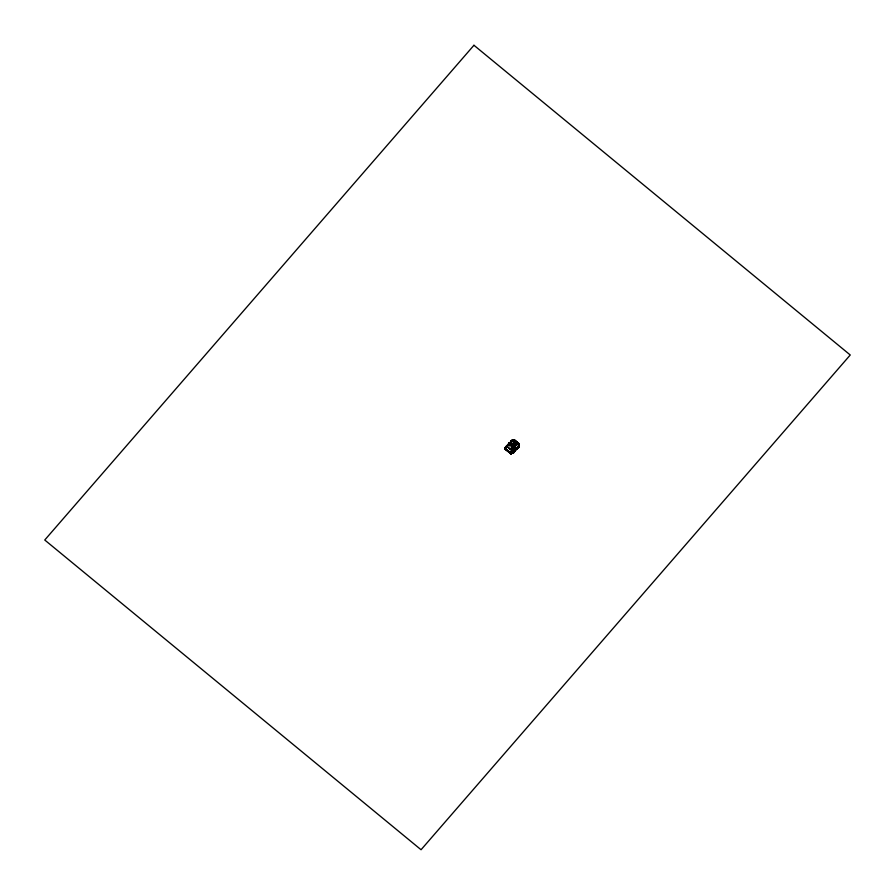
<?xml version="1.0" encoding="UTF-8"?>
<svg xmlns="http://www.w3.org/2000/svg" width="895" height="895" viewBox="0 0 895 895"><rect width="100%" height="100%" fill="white"/><g stroke="black" fill="none" stroke-linecap="round" stroke-linejoin="round"><path stroke-width="1.34" d="M514.267 439.803L519.223 444.144C519.089 448.529 519.738 444.043 517.042 448.35C512.567 449.391 520.677 447.892 519.223 445.106L519.234 446.762M509.076 444.759L510.407 444.681L510.519 445.99L508.897 445.665L509.479 444.479C511.336 446.135 509.781 438.349 514.133 439.714L519.156 443.819L518.429 447.813L515.274 449.01L515.218 448.205M511.593 445.509L510.34 444.546L511.168 440.933L514.133 439.669L514.211 440.631M510.374 442.365L510.329 445.184L510.351 444.379M519.245 444.457L518.418 447.355M519.324 445.99L519.1 443.674L518.541 445.128M511.974 448.663L511.347 448.753L512.309 449.749L511.739 450.33M511.414 451.158L512.13 449.536M511.437 448.697L512.343 449.715L511.448 450.084M510.944 442.074L510.374 443.562L510.463 442.577M510.374 443.73L510.452 442.119M512.533 444.256L514.401 442.04M516.538 444.86L516.818 443.898L516.583 445.218L514.535 445.419L513.987 446.415M512.634 443.875C515.99 438.807 513.361 445.867 513.294 444.882L512.723 444.412M512.678 444.233L512.913 443.372M516.851 444.244C516.18 446.359 517.601 443.752 516.202 443.495L513.461 446.616L516.202 443.495M512.891 440.262L513.54 440.127C511.671 439.523 509.3 444.916 511.157 441.034L514.301 439.725M519.022 445.676L517.344 447.791L515.319 448.238C502.956 436.044 511.034 448.462 516.997 447.914L519.145 445.43M506.626 446.762L509.132 443.763M511.515 451.527L512.13 452.21L511.123 451.304M518.071 447.276L518.171 448.16L519.279 446.661M510.452 442.857L511.202 441.38L510.43 442.801M509.781 452.881L504.825 449.033L504.78 447.981L510.955 453.228L515.296 448.16L518.328 446.929L519.156 443.775L519.346 445.341M515.319 449.089L517.097 448.775L519.066 446.068M515.665 447.824L510.922 453.597M515.777 447.847L510.978 453.474M518.373 446.918L518.429 447.813L519.245 444.546L516.27 442.119L519.29 444.67L518.574 445.229M518.418 447.791L519.033 446.169M514.838 449.726L513.439 451.673L513.965 452.221M513.103 453.273L515.945 449.648L515.307 448.775M514.547 449.368L515.598 450.14L514.267 451.706M513.685 451.706L512.667 453.038L515.598 450.14M513.126 453.407L514.133 452.076M504.724 448.149L506.536 446.068L510.329 449.189L506.458 446.146L506.682 447.131M509.132 443.059L510.329 444.11L509.143 443.059L504.791 448.093L509.177 443.417M504.858 448.283L506.648 446.169L506.76 447.053M506.659 446.56L504.802 448.496L511.146 453.832M504.847 448.876L505.082 447.791L505.149 448.395M505.675 447.735L505.899 446.851L505.988 447.478M506.581 447.041L508.069 445.251M510.855 441.347L510.955 442.231L511.515 441.414M510.955 442.231L511.537 441.559M506.1 449.805L506.022 449.077L506.223 449.916M507.454 450.923L507.241 450.084L507.465 451.069M513.943 441.559L514.345 442.32L512.745 443.931M512.69 444.065L514.491 441.985M513.551 442.398L514.524 442.331M515.43 441.526L514.178 439.624M515.33 440.709L515.576 441.548M512.768 445.419L513.294 444.815L514.547 445.844M510.172 449.133L512.813 446.09M516.605 442.152L516.807 442.555M508.517 451.863L508.696 452.076M511.47 448.663L513.193 448.182L514.524 449.939L514.603 449.133M516.628 444.938L515.017 445.978L516.739 443.931M517.914 442.868L517.892 443.663M510.765 451.908L509.725 453.071L510.676 452.221M518.518 444.692L519.223 444.144L518.473 444.591M513.238 448.619L514.558 449.883L510.978 454.089L514.524 450.151M514.994 449.626L515.263 450.431M515.375 448.966L518.418 447.657M512.622 452.993L515.095 449.726L514.032 451.293L514.535 451.706M513.003 452.557L513.461 452.948L516.023 449.637L515.028 448.82M518.72 447.343L516.728 448.865M512.164 452.546L511.034 450.8L512.108 452.646M511.795 448.194L512.79 448.742M508.785 444.893L508.729 444.312L508.875 444.949M518.373 447.276L515.408 448.585M517.22 447.746L517.355 448.719L515.453 448.966M515.14 446.258L515.945 445.553M512.332 440.888L512.936 440.608M513.573 440.474L512.947 440.754L512.846 439.87M516.717 448.82L515.99 448.216M517.042 448.25L515.408 448.54L509.087 442.947M515.363 448.641L516.035 448.619M510.374 444.088L510.519 445.139M510.407 444.837L509.635 444.144M516.751 441.738L516.784 442.756M514.11 439.702L519.111 443.83M514.368 441.884L514.949 442.499M516.202 443.528L516.874 444.077M513.249 444.457L514.513 445.497L513.26 444.535M512.734 445.061L513.987 446.023M509.356 444.077L510.497 444.983M514.603 449.558L515.397 450.23M513.54 450.532L513.596 450.308M512.779 451.237L512.813 451.919M512.768 451.516L512.857 451.852M506.447 446.437L507.342 447.164M506.481 446.683L507.062 447.164M513.215 453.306L512.667 453.038M511.906 452.49L511.258 452.311M511.336 452.188L512.029 452.781M504.825 449.033L504.702 447.992L511.067 453.217M504.724 448.104L511.056 453.496M504.869 448.686L509.904 452.982M511.023 453.821L515.352 448.037L515.397 449.156M514.457 442.41L513.831 441.593M518.641 446.605L518.742 447.5M517.858 442.656L517.992 443.607M517.31 447.701L517.411 448.82M517.097 448.775L516.997 447.892L515.363 448.194L510.944 453.127L511.056 454.157M516.639 448.082L516.739 448.966M515.397 440.631L515.565 441.738M512.499 439.971L512.578 440.799M512.186 439.982L512.376 441.045M511.168 440.933L511.269 441.917M511.862 453.004L511.101 452.467M510.351 442.04L510.508 443.349M506.313 447.097L506.246 446.493L506.301 447.12M505.093 447.768L505.172 448.417M473.947 45.265L44.75 540.009L421.053 849.735L850.25 354.991L473.947 45.265M505.451 447.41L505.474 448.015L505.429 447.399"/></g></svg>
